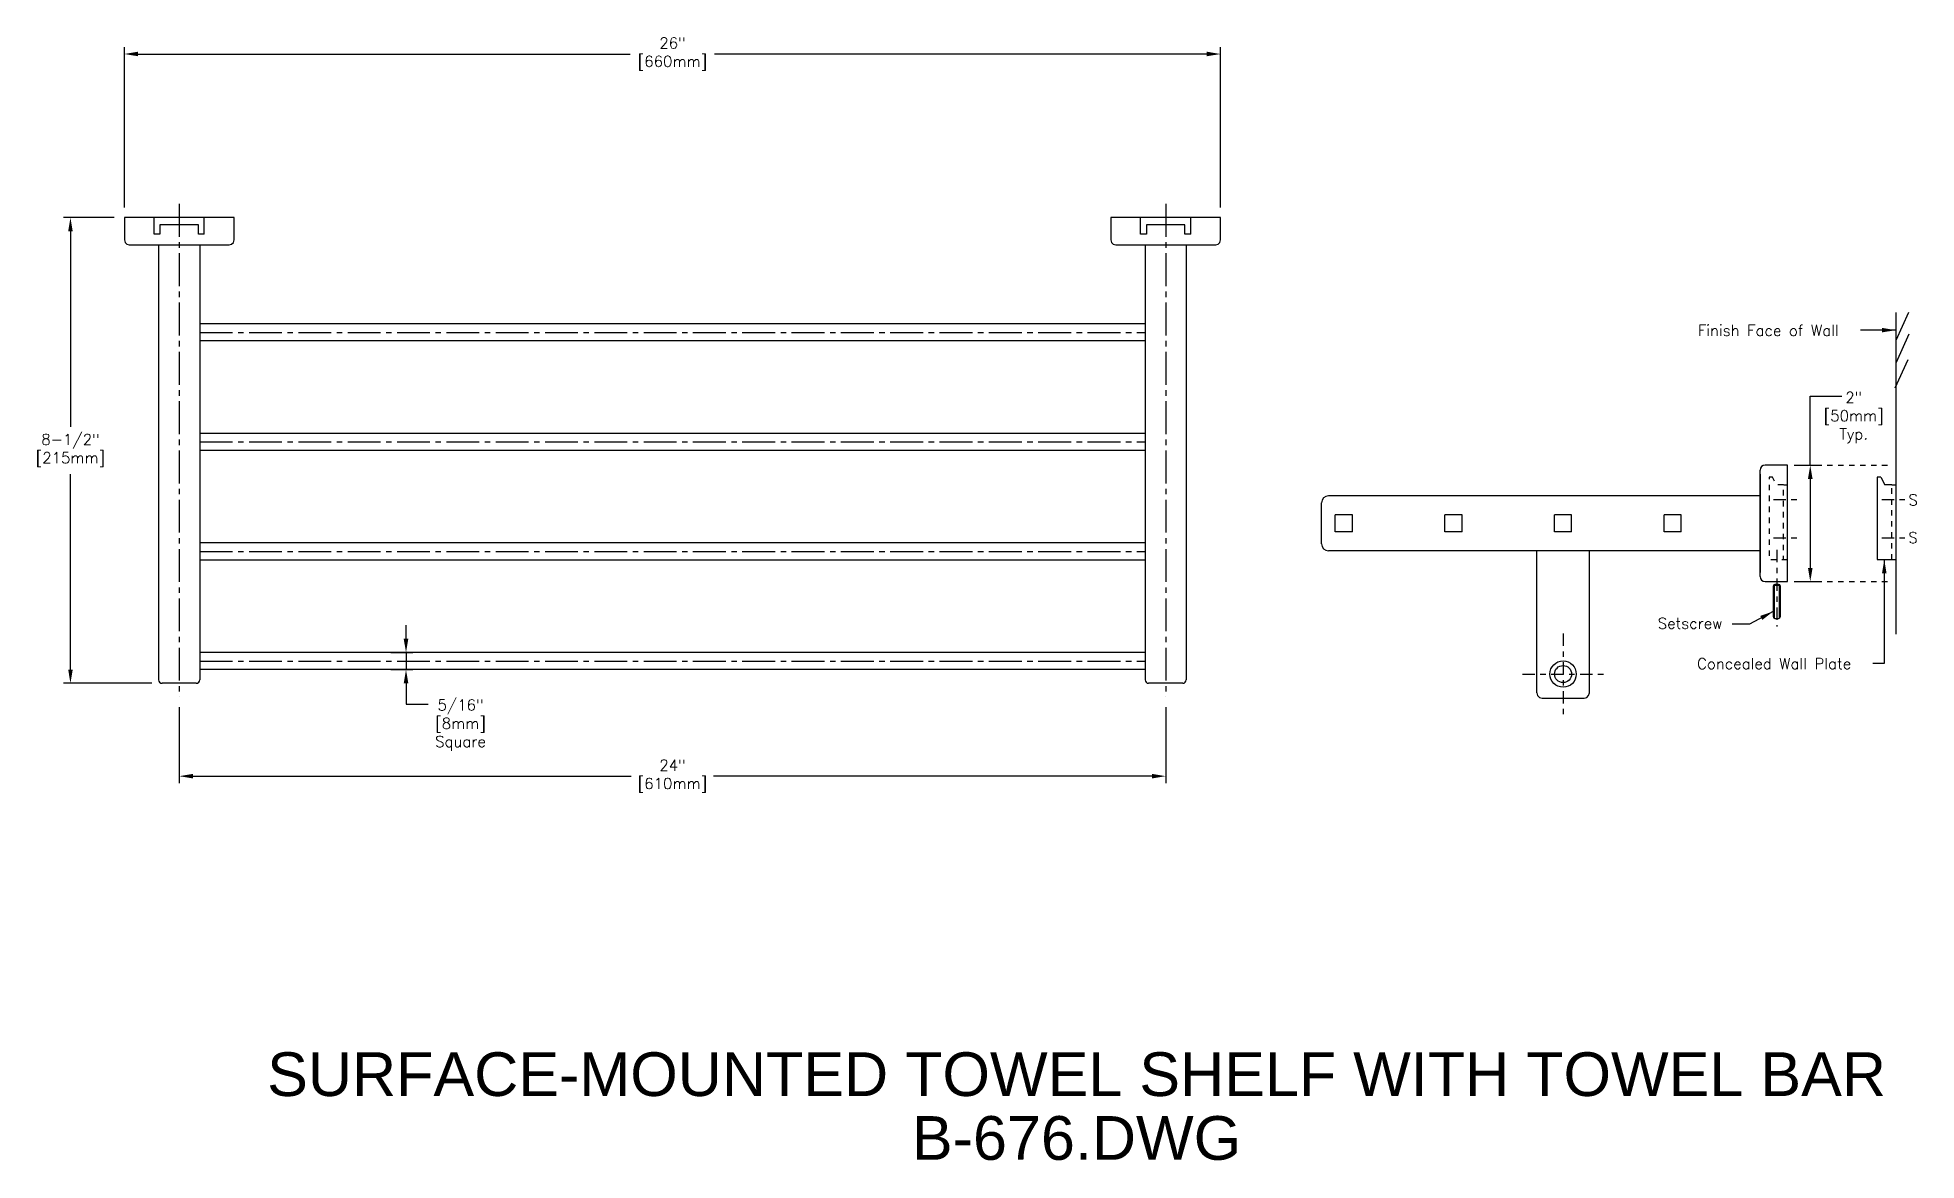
# Model space of a CAD drawing. Extents: x -20.1 to 14.2, y -9.9 to 10.6.
import ezdxf
from ezdxf.enums import TextEntityAlignment as Align

# ---------------------------------------------------------------- set-up
doc = ezdxf.new("R2010")
doc.units = 0
doc.header["$MEASUREMENT"] = 0
doc.header["$PDMODE"] = 35
doc.header["$PDSIZE"] = 0.3
for name, pattern in [('CENTER2', [1.125, 0.75, -0.125, 0.125, -0.125]), ('DOT', [0.25, 0, -0.25]), ('HIDDEN2', [0.1875, 0.125, -0.0625])]:
    doc.linetypes.add(name, pattern=pattern)
doc.layers.get('0').update_dxf_attribs({"linetype": 'CONTINUOUS'})
doc.layers.get('DEFPOINTS').update_dxf_attribs({"linetype": 'CONTINUOUS'})
for name, color, linetype in [('DETAIL', 4, 'CONTINUOUS'), ('DIM', 1, 'CONTINUOUS'), ('TEXT', 2, 'CONTINUOUS')]:
    doc.layers.add(name, color=color, linetype=linetype)
doc.styles.add('ARIAL_5', font='arial.ttf', dxfattribs={"height": 5})
doc.styles.add('DIM_S_5', font='simplex.shx', dxfattribs={"height": 0.2})
doc.dimstyles.new('DIM_S_7', dxfattribs={"dimtxt": 0.12, "dimasz": 0.25, "dimexe": 0.125, "dimexo": 0.1875, "dimgap": 0.09375, "dimtad": 1, "dimtih": 1, "dimtoh": 1, "dimdec": 4, "dimrnd": 0.0625, "dimzin": 0, "dimtxsty": 'DIM_S_5', "dimcen": 0.09375, "dimaunit": 1, "dimazin": 3, "dimtfac": 1, "dimtdec": 4, "dimtofl": 0, "dimtmove": 0, "dimatfit": 3, "dimtolj": 1, "dimtzin": 0})

# ---------------------------------------------------------------- blocks, each defined once
blk = doc.blocks.new('TBLK_TX')
blk = doc.blocks.new('*D1')
at = {"color": 0, "linetype": 'BYBLOCK'}
for p, q in [((11.995, -1.077), (12.349, -1.077)), ((12.224, -1.327), (12.224, -2.952)), ((11.995, -3.202), (12.349, -3.202))]:
    blk.add_line(p, q, dxfattribs=at)
for points in [[(12.182, -1.327), (12.266, -1.327), (12.224, -1.077)], [(12.182, -2.952), (12.266, -2.952), (12.224, -3.202)]]:
    blk.add_solid(points, dxfattribs=at)
at = {"layer": 'DEFPOINTS', "color": 0, "linetype": 'BYBLOCK'}
for p in [(11.808, -1.077), (11.808, -3.202), (12.224, -3.202)]:
    blk.add_point(p, dxfattribs=at)
at = {"color": 0, "linetype": 'BYBLOCK', "insert": (13.017, -0.208), "char_height": 0.2, "attachment_point": 5, "style": 'DIM_S_5'}
blk.add_mtext('\\A1;2"\\P[50mm]\\PTyp.', dxfattribs=at)
blk = doc.blocks.new('*D2')
at = {"layer": 'DEFPOINTS', "color": 0, "linetype": 'CONTINUOUS'}
for p in [(-18.537, 7.276), (-19.522, -1.224), (-17.85, -1.224)]:
    blk.add_point(p, dxfattribs=at)
at = {"layer": 'DIM', "color": 0, "linetype": 'CONTINUOUS'}
for p, q in [((-18.725, 7.276), (-19.647, 7.276)), ((-19.522, 7.026), (-19.522, 3.458)), ((-19.522, -0.974), (-19.522, 2.594)), ((-18.037, -1.224), (-19.647, -1.224))]:
    blk.add_line(p, q, dxfattribs=at)
for points in [[(-19.563, 7.026), (-19.48, 7.026), (-19.522, 7.276)], [(-19.563, -0.974), (-19.48, -0.974), (-19.522, -1.224)]]:
    blk.add_solid(points, dxfattribs=at)
at = {"layer": 'DIM', "color": 0, "linetype": 'CONTINUOUS', "insert": (-19.522, 3.026), "char_height": 0.2, "attachment_point": 5, "style": 'DIM_S_5'}
blk.add_mtext('\\A1;8-1/2"\\P[215mm]', dxfattribs=at)
blk = doc.blocks.new('*D3')
at = {"layer": 'DEFPOINTS', "color": 0, "linetype": 'CONTINUOUS'}
for p in [(-17.537, -1.474), (0.463, -1.474), (0.463, -2.92)]:
    blk.add_point(p, dxfattribs=at)
at = {"layer": 'DIM', "color": 0, "linetype": 'CONTINUOUS'}
for p, q in [((-17.537, -1.662), (-17.537, -3.045)), ((0.463, -1.662), (0.463, -3.045)), ((-17.287, -2.92), (-9.288, -2.92)), ((0.213, -2.92), (-7.787, -2.92))]:
    blk.add_line(p, q, dxfattribs=at)
for points in [[(-17.287, -2.878), (-17.287, -2.961), (-17.537, -2.92)], [(0.213, -2.878), (0.213, -2.961), (0.463, -2.92)]]:
    blk.add_solid(points, dxfattribs=at)
at = {"layer": 'DIM', "color": 0, "linetype": 'CONTINUOUS', "insert": (-8.537, -2.92), "char_height": 0.2, "attachment_point": 5, "style": 'DIM_S_5'}
blk.add_mtext('\\A1;24"\\P[610mm]', dxfattribs=at)
blk = doc.blocks.new('*D4')
at = {"layer": 'DEFPOINTS', "color": 0, "linetype": 'CONTINUOUS'}
for p in [(1.463, 10.263), (-18.537, 7.276), (1.463, 7.276)]:
    blk.add_point(p, dxfattribs=at)
at = {"layer": 'DIM', "color": 0, "linetype": 'CONTINUOUS'}
for p, q in [((-18.537, 7.463), (-18.537, 10.388)), ((1.463, 7.463), (1.463, 10.388)), ((-18.287, 10.263), (-9.307, 10.263)), ((1.213, 10.263), (-7.767, 10.263))]:
    blk.add_line(p, q, dxfattribs=at)
for points in [[(-18.287, 10.305), (-18.287, 10.222), (-18.537, 10.263)], [(1.213, 10.305), (1.213, 10.222), (1.463, 10.263)]]:
    blk.add_solid(points, dxfattribs=at)
at = {"layer": 'DIM', "color": 0, "linetype": 'CONTINUOUS', "insert": (-8.537, 10.263), "char_height": 0.2, "attachment_point": 5, "style": 'DIM_S_5'}
blk.add_mtext('\\A1;26"\\P[660mm]', dxfattribs=at)
blk = doc.blocks.new('*D5')
at = {"color": 0, "linetype": 'BYBLOCK'}
for p, q in [((-13.399, -0.412), (-13.399, -0.162)), ((-13.677, -0.662), (-13.274, -0.662)), ((-13.399, -0.662), (-13.399, -0.974)), ((-13.677, -0.974), (-13.274, -0.974)), ((-13.399, -1.224), (-13.399, -1.474))]:
    blk.add_line(p, q, dxfattribs=at)
for points in [[(-13.441, -0.412), (-13.357, -0.412), (-13.399, -0.662)], [(-13.441, -1.224), (-13.357, -1.224), (-13.399, -0.974)]]:
    blk.add_solid(points, dxfattribs=at)
at = {"layer": 'DEFPOINTS', "color": 0, "linetype": 'BYBLOCK'}
for p in [(-13.865, -0.662), (-13.865, -0.974), (-13.399, -0.974)]:
    blk.add_point(p, dxfattribs=at)
at = {"color": 0, "linetype": 'BYBLOCK', "insert": (-12.404, -1.988), "char_height": 0.2, "attachment_point": 5, "style": 'DIM_S_5'}
blk.add_mtext('\\A1;5/16"\\P[8mm]\\PSquare', dxfattribs=at)

msp = doc.modelspace()

# ---------------------------------------------------------------- linework, layer by layer
at = {"layer": 'DETAIL', "linetype": 'CONTINUOUS'}
for p, q in [((-16.53743, 7.27566), (-18.53743, 7.27566)), ((-18.53743, 7.27566), (-18.53743, 6.86858)), ((-17.99412, 6.97594), (-17.99412, 7.27566)), ((-17.08073, 6.97594), (-17.08073, 7.27566)), ((-16.53743, 6.86858), (-16.53743, 7.27566)), ((-0.53743, 7.27566), (-0.53743, 6.86858)), ((1.46257, 7.27566), (-0.53743, 7.27566)), ((0.00588, 6.97594), (0.00588, 7.27566)), ((0.91927, 6.97594), (0.91927, 7.27566)), ((1.46257, 6.86858), (1.46257, 7.27566)), ((-17.88946, 6.97594), (-17.99412, 6.97594)), ((-17.1854, 7.1472), (-17.88946, 7.1472)), ((-17.88946, 7.1472), (-17.88946, 6.97594)), ((-17.1854, 6.97594), (-17.1854, 7.1472)), ((-17.08073, 6.97594), (-17.1854, 6.97594)), ((0.11054, 6.97594), (0.00588, 6.97594)), ((0.8146, 7.1472), (0.11054, 7.1472)), ((0.11054, 7.1472), (0.11054, 6.97594)), ((0.8146, 6.97594), (0.8146, 7.1472)), ((0.91927, 6.97594), (0.8146, 6.97594)), ((-17.91243, 6.78092), (-17.91243, -1.16184)), ((-17.16243, 6.78092), (-17.16243, -1.16184)), ((0.08757, 6.78092), (0.08757, -1.16184)), ((0.83757, 6.78092), (0.83757, -1.16184)), ((0.08757, 5.33816), (-17.16243, 5.33816)), ((0.08757, 5.02566), (-17.16243, 5.02566)), ((0.08757, 3.33816), (-17.16243, 3.33816)), ((13.78313, 3.40775), (13.78313, 0.03707)), ((0.08757, 3.02566), (-17.16243, 3.02566)), ((11.80771, 2.75797), (11.40146, 2.75797)), ((11.80771, 0.63297), (11.80771, 2.75797)), ((11.30771, 0.72672), (11.30771, 2.66422)), ((11.30771, 2.59298), (11.30771, 0.79772)), ((13.44747, 2.53854), (13.44747, 1.03588)), ((13.51023, 2.53854), (13.58536, 2.39974)), ((3.30771, 1.32035), (3.30771, 2.07035)), ((11.30771, 2.19535), (3.43271, 2.19535)), ((13.71349, 2.39974), (13.58536, 2.39974)), ((3.55771, 1.5391), (3.55771, 1.8516)), ((3.87021, 1.8516), (3.55771, 1.8516)), ((3.87021, 1.5391), (3.87021, 1.8516)), ((5.55771, 1.5391), (5.55771, 1.8516)), ((5.87021, 1.8516), (5.55771, 1.8516)), ((5.87021, 1.5391), (5.87021, 1.8516)), ((7.55771, 1.5391), (7.55771, 1.8516)), ((7.87021, 1.8516), (7.55771, 1.8516)), ((7.87021, 1.5391), (7.87021, 1.8516)), ((9.55771, 1.5391), (9.55771, 1.8516)), ((9.87021, 1.8516), (9.55771, 1.8516)), ((9.87021, 1.5391), (9.87021, 1.8516)), ((3.87021, 1.5391), (3.55771, 1.5391)), ((5.87021, 1.5391), (5.55771, 1.5391)), ((7.87021, 1.5391), (7.55771, 1.5391)), ((9.87021, 1.5391), (9.55771, 1.5391)), ((0.08757, 1.33816), (-17.16243, 1.33816)), ((11.30771, 1.19535), (3.43271, 1.19535)), ((13.44747, 1.03588), (13.71349, 1.03588)), ((0.08757, 1.02566), (-17.16243, 1.02566)), ((11.40146, 0.63297), (11.80771, 0.63297)), ((0.08757, -0.66184), (-17.16243, -0.66184)), ((0.08757, -0.97434), (-17.16243, -0.97434)), ((-17.22493, -1.22434), (-17.84993, -1.22434)), ((0.77507, -1.22434), (0.15007, -1.22434))]:
    msp.add_line(p, q, dxfattribs=at)
at = {"layer": 'DETAIL', "linetype": 'CENTER2', "ltscale": 0.8}
for p, q in [((-17.53743, 7.52566), (-17.53743, -1.47434)), ((0.46257, 7.52566), (0.46257, -1.47434)), ((-17.16243, 5.18191), (0.08757, 5.18191)), ((-17.16243, 3.18191), (0.08757, 3.18191)), ((-17.16243, 1.18191), (0.08757, 1.18191)), ((-17.16243, -0.81809), (0.08757, -0.81809))]:
    msp.add_line(p, q, dxfattribs=at)
at = {"layer": 'DETAIL', "linetype": 'DOT', "ltscale": 0.2}
for p, q in [((11.93271, 2.75797), (13.65173, 2.75797)), ((11.93271, 0.63297), (13.65813, 0.63297))]:
    msp.add_line(p, q, dxfattribs=at)
at = {"layer": 'DETAIL', "linetype": 'CENTER2', "ltscale": 0.3}
for p, q in [((11.55197, 2.13297), (11.99521, 2.13297)), ((13.52738, 2.13297), (13.97063, 2.13297)), ((11.55197, 1.42985), (11.99521, 1.42985)), ((13.52738, 1.42985), (13.97063, 1.42985)), ((7.71396, -0.31586), (7.71396, -1.79651))]:
    msp.add_line(p, q, dxfattribs=at)
at = {"layer": 'DETAIL', "linetype": 'HIDDEN2', "ltscale": 0.5}
msp.add_line((13.71349, 1.03588), (13.71349, 2.39974), dxfattribs=at)
at = {"layer": 'DETAIL', "linetype": 'CONTINUOUS'}
for points in [[(-18.53743, 6.86858), (-18.52541, 6.82442), (-18.49391, 6.79292), (-18.44976, 6.78092)], [(-16.6251, 6.78092), (-16.58094, 6.79292), (-16.54944, 6.82442), (-16.53743, 6.86858)], [(-0.53743, 6.86858), (-0.52541, 6.82442), (-0.49391, 6.79292), (-0.44976, 6.78092)], [(1.3749, 6.78092), (1.41906, 6.79292), (1.45056, 6.82442), (1.46257, 6.86858)], [(-18.44976, 6.78092), (-16.6251, 6.78092)], [(-0.44976, 6.78092), (1.3749, 6.78092)], [(14.01851, 5.54514), (13.78313, 5.03066)], [(13.78313, 5.54177), (13.78313, -0.32591)], [(14.02187, 5.14835), (13.78985, 4.63388)], [(14.0017, 4.67759), (13.76968, 4.16312)], [(13.51023, 2.53854), (13.44747, 2.53854)], [(13.71488, 2.39974), (13.78313, 2.39974)], [(7.23411, -1.39795), (7.23411, 1.19533)], [(8.19382, -1.39792), (8.19382, 1.19535)], [(13.71349, 1.03588), (13.78313, 1.03588)], [(11.67958, 0.00106), (11.67958, 0.54841), (11.67122, 0.57348), (11.64476, 0.58045), (11.57791, 0.58045), (11.55701, 0.57348), (11.54866, 0.54841), (11.54866, 0.00106), (11.55423, -0.02958), (11.57791, -0.04073), (11.64476, -0.04073), (11.67122, -0.03098), (11.67958, 0.00106)], [(11.66565, -0.03098), (11.66565, 0.56373), (11.56676, 0.56373), (11.56676, -0.03655)], [(7.23411, -1.39795), (7.24765, -1.44633), (7.28243, -1.48083), (7.33093, -1.49399)], [(7.33093, -1.49399), (8.09775, -1.49399)], [(8.09775, -1.49399), (8.14615, -1.48083), (8.18065, -1.44632), (8.19382, -1.39792)]]:
    msp.add_lwpolyline(points, dxfattribs=at)
at = {"layer": 'DETAIL', "linetype": 'HIDDEN2', "ltscale": 0.5, "flags": 128}
msp.add_lwpolyline([(11.53481, 2.53854), (11.47206, 2.53854), (11.47206, 1.03588), (11.73807, 1.03588), (11.73807, 2.39974), (11.60994, 2.39974)], close=True, dxfattribs=at)
at = {"layer": 'DETAIL', "linetype": 'CONTINUOUS', "ltscale": 0.5}
for points in [[(11.73947, 2.39974), (11.80771, 2.39974)], [(11.73807, 1.03588), (11.80771, 1.03588)]]:
    msp.add_lwpolyline(points, dxfattribs=at)
at = {"layer": 'DETAIL', "linetype": 'CENTER2', "ltscale": 0.3}
for points in [[(11.61273, 1.21137), (11.61273, -0.18696)], [(6.97364, -1.05619), (8.45429, -1.05619)]]:
    msp.add_lwpolyline(points, dxfattribs=at)
at = {"layer": 'DETAIL', "linetype": 'CONTINUOUS'}
for radius in [0.24032, 0.15625]:
    msp.add_circle((7.71396, -1.05619), radius, dxfattribs=at)
for centre, radius, start, end in [((11.40146, 2.66422), 0.09375, 90, 180), ((3.43271, 2.07035), 0.125, 90, 180), ((3.43271, 1.32035), 0.125, 180, 270), ((11.40146, 0.72672), 0.09375, 180, 270), ((-17.84993, -1.16184), 0.0625, 180, 270), ((-17.22493, -1.16184), 0.0625, 270, 0), ((0.15007, -1.16184), 0.0625, 180, 270), ((0.77507, -1.16184), 0.0625, 270, 0)]:
    msp.add_arc(centre, radius, start, end, dxfattribs=at)
at = {"layer": 'DIM', "linetype": 'CONTINUOUS'}
for p, q in [((12.22386, 2.75797), (12.22386, 4.0184)), ((12.22386, 4.0184), (12.79928, 4.0184)), ((-13.39889, -1.37434), (-13.39889, -1.60757)), ((-13.39889, -1.60757), (-12.99669, -1.60757))]:
    msp.add_line(p, q, dxfattribs=at)

# ---------------------------------------------------------------- block references
at = {"layer": 'TEXT', "linetype": 'CONTINUOUS'}
ref = msp.add_blockref('TBLK_TX', (-1.16371, -8.75844), dxfattribs=dict(at, xscale=0.1595938502984584, yscale=0.1595938502984587, zscale=0.1595938502984587))
ref.add_attrib('TITLE', 'SURFACE-MOUNTED TOWEL SHELF WITH TOWEL BAR', dxfattribs={"layer": '0', "height": 0.7979693, "style": 'ARIAL_5'}).set_placement((-1.16371, -8.75844), align=Align.CENTER)
ref.add_attrib('DWG_NAME', 'B-676.DWG', dxfattribs={"layer": '0', "height": 0.797969, "style": 'ARIAL_5'}).set_placement((-1.16371, -9.92309), align=Align.CENTER)

# ---------------------------------------------------------------- texts
at = {"layer": 'DIM', "linetype": 'CONTINUOUS', "style": 'DIM_S_5'}
for s, p in [('Finish Face of Wall', (10.17183, 5.11632)), ('S', (14.01544, 2.02314)), ('S', (14.01279, 1.33479)), ('Setscrew', (9.44107, -0.23049)), ('Concealed Wall Plate', (10.15799, -0.96599))]:
    msp.add_text(s, height=0.2, dxfattribs=at).set_placement(p)

# ---------------------------------------------------------------- dimensions: what is measured, and where the dimension line sits
at = {"layer": 'DIM', "linetype": 'CONTINUOUS'}
for base, p1, p2, text, picture, middle in [((1.46257, 10.26331), (-18.53743, 7.27566), (1.46257, 7.27566), '26"\\P[660mm]', '*D4', (-8.53743, 10.26331)), ((0.46257, -2.9195), (-17.53743, -1.47434), (0.46257, -1.47434), '24"\\P[610mm]', '*D3', (-8.53743, -2.9195))]:
    dim = msp.add_linear_dim(base=base, p1=p1, p2=p2, text=text, dimstyle='DIM_S_7', override={"dimpost": '\\X'}, dxfattribs=at)
    dim.commit()
    dim.dimension.update_dxf_attribs({"geometry": picture, "text_midpoint": middle, "dimtype": 160})
for base, p1, p2, text, picture, middle in [((-19.52168, -1.22434), (-18.53743, 7.27566), (-17.84993, -1.22434), '8-1/2"\\P[215mm]', '*D2', (-19.52168, 3.02566)), ((-13.39889, -0.97434), (-13.8646, -0.66184), (-13.8646, -0.97434), '5/16"\\P[8mm]\\PSquare', '*D5', (-12.40396, -1.98845))]:
    dim = msp.add_linear_dim(base=base, p1=p1, p2=p2, angle=90, text=text, dimstyle='DIM_S_7', override={"dimpost": '\\X'}, dxfattribs=at)
    dim.commit()
    dim.dimension.update_dxf_attribs({"geometry": picture, "text_midpoint": middle, "dimtype": 160})
dim = msp.add_linear_dim(base=(12.22386, 0.63297), p1=(11.80771, 2.75797), p2=(11.80771, 0.63297), angle=90, text='2"\\P[50mm]\\PTyp.', dimstyle='DIM_S_7', override={"dimpost": '\\X'}, dxfattribs=at)
dim.commit()
dim.dimension.update_dxf_attribs({"geometry": '*D1', "text_midpoint": (13.01661, 3.62614), "dimtype": 160, "insert": (0, 3.83459)})

# ---------------------------------------------------------------- leaders
for points in [[(13.78261, 5.22214), (13.13903, 5.22214)], [(13.5746, 1.03511), (13.5746, -0.86421), (13.36715, -0.86421)], [(11.5498, 0.08876), (11.11637, -0.14756), (10.80115, -0.14756)]]:
    msp.add_leader(points, dimstyle='DIM_S_7', dxfattribs=at)

doc.saveas('drawing.dxf')
